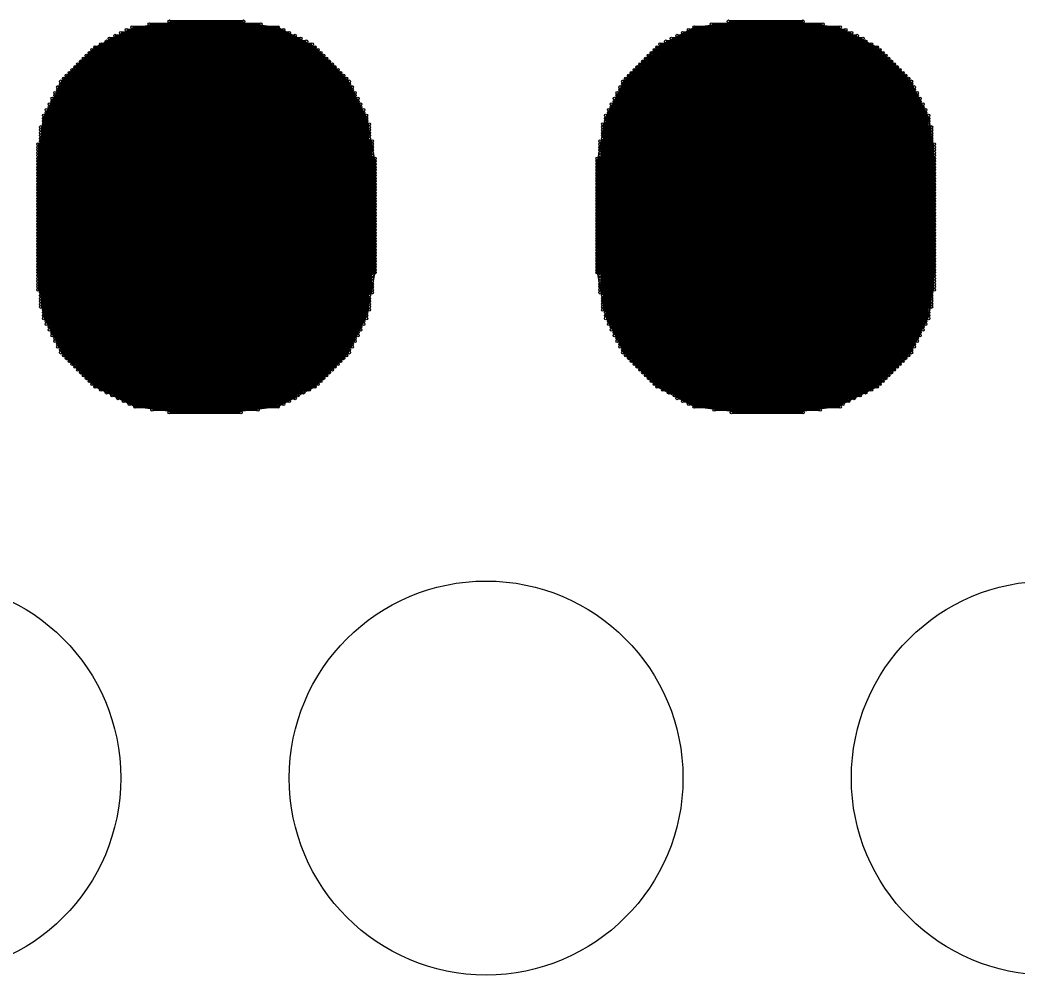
# Model space of a CAD drawing. Extents: x 0 to 126, y 0 to 22.
# Drawn here: x 13.682 to 14.57, y 12.113 to 12.963 of the extents above; entities that cross this region are included whole.
import ezdxf

# ---------------------------------------------------------------- set-up
doc = ezdxf.new("R2010")
doc.units = 0
doc.layers.get('0').update_dxf_attribs({"linetype": 'CONTINUOUS'})
doc.layers.add('SEEEDSTUDIOXIAONRF52840V1_1_GTS', color=9, linetype='CONTINUOUS')

# ---------------------------------------------------------------- blocks, each defined once
blk = doc.blocks.new('ROUND_54')
blk.add_circle((0, 0), 0.17526)
blk = doc.blocks.new('ROUND_2')
blk.add_circle((0, 0), 0)
blk = doc.blocks.new('ROUND_1')
blk.add_circle((0, 0), 0.00127)

msp = doc.modelspace()

# ---------------------------------------------------------------- linework, layer by layer
at = {"layer": 'SEEEDSTUDIOXIAONRF52840V1_1_GTS', "const_width": 0.00254}
for points in [[(13.81506, 12.96162), (13.8811, 12.96162)], [(14.37894, 12.96162), (14.3129, 12.96162)], [(13.91666, 12.954), (13.77696, 12.954)], [(13.78204, 12.95654), (13.91158, 12.95654)], [(13.89634, 12.95908), (13.79728, 12.95908)], [(14.27734, 12.954), (14.41704, 12.954)], [(14.41196, 12.95654), (14.28242, 12.95654)], [(14.29766, 12.95908), (14.39672, 12.95908)], [(13.93698, 12.94384), (13.75918, 12.94384)], [(13.76172, 12.94638), (13.9319, 12.94638)], [(13.92682, 12.94892), (13.7668, 12.94892)], [(13.77188, 12.95146), (13.92174, 12.95146)], [(14.25702, 12.94384), (14.43482, 12.94384)], [(14.43228, 12.94638), (14.2621, 12.94638)], [(14.26718, 12.94892), (14.4272, 12.94892)], [(14.42212, 12.95146), (14.27226, 12.95146)], [(13.74648, 12.93622), (13.94714, 12.93622)], [(13.9446, 12.93876), (13.74902, 12.93876)], [(13.7541, 12.9413), (13.94206, 12.9413)], [(14.44752, 12.93622), (14.24686, 12.93622)], [(14.2494, 12.93876), (14.44498, 12.93876)], [(14.4399, 12.9413), (14.25194, 12.9413)], [(13.73632, 12.92606), (13.9573, 12.92606)], [(13.95476, 12.9286), (13.73886, 12.9286)], [(13.7414, 12.93114), (13.95222, 12.93114)], [(13.94968, 12.93368), (13.74394, 12.93368)], [(14.45768, 12.92606), (14.2367, 12.92606)], [(14.23924, 12.9286), (14.45514, 12.9286)], [(14.4526, 12.93114), (14.24178, 12.93114)], [(14.24432, 12.93368), (14.45006, 12.93368)], [(13.96492, 12.91844), (13.7287, 12.91844)], [(13.73124, 12.92098), (13.96238, 12.92098)], [(13.95984, 12.92352), (13.73378, 12.92352)], [(14.22908, 12.91844), (14.4653, 12.91844)], [(14.46276, 12.92098), (14.23162, 12.92098)], [(14.23416, 12.92352), (14.46022, 12.92352)], [(13.97508, 12.90828), (13.71854, 12.90828)], [(13.72108, 12.91082), (13.97254, 12.91082)], [(13.97, 12.91336), (13.72362, 12.91336)], [(13.72616, 12.9159), (13.96746, 12.9159)], [(14.21892, 12.90828), (14.47546, 12.90828)], [(14.47292, 12.91082), (14.22146, 12.91082)], [(14.224, 12.91336), (14.47038, 12.91336)], [(14.46784, 12.9159), (14.22654, 12.9159)], [(13.97762, 12.9032), (13.716, 12.9032)], [(13.716, 12.90066), (13.97762, 12.90066)], [(13.71854, 12.90574), (13.97508, 12.90574)], [(14.21638, 12.9032), (14.478, 12.9032)], [(14.478, 12.90066), (14.21638, 12.90066)], [(14.47546, 12.90574), (14.21892, 12.90574)], [(13.9827, 12.89304), (13.71092, 12.89304)], [(13.71092, 12.8905), (13.9827, 12.8905)], [(13.98016, 12.89812), (13.71346, 12.89812)], [(13.71346, 12.89558), (13.98016, 12.89558)], [(14.2113, 12.89304), (14.48308, 12.89304)], [(14.48308, 12.8905), (14.2113, 12.8905)], [(14.21384, 12.89812), (14.48054, 12.89812)], [(14.48054, 12.89558), (14.21384, 12.89558)], [(13.98778, 12.88288), (13.70584, 12.88288)], [(13.98524, 12.88796), (13.70838, 12.88796)], [(13.70838, 12.88542), (13.98524, 12.88542)], [(14.20622, 12.88288), (14.48816, 12.88288)], [(14.20876, 12.88796), (14.48562, 12.88796)], [(14.48562, 12.88542), (14.20876, 12.88542)], [(13.99032, 12.8778), (13.7033, 12.8778)], [(13.7033, 12.87526), (13.99032, 12.87526)], [(13.99032, 12.87272), (13.7033, 12.87272)], [(13.70584, 12.88034), (13.98778, 12.88034)], [(14.20368, 12.8778), (14.4907, 12.8778)], [(14.4907, 12.87526), (14.20368, 12.87526)], [(14.20368, 12.87272), (14.4907, 12.87272)], [(14.48816, 12.88034), (14.20622, 12.88034)], [(13.99286, 12.86764), (13.70076, 12.86764)], [(13.70076, 12.8651), (13.99286, 12.8651)], [(13.7033, 12.87018), (13.99286, 12.87018)], [(14.4907, 12.87018), (14.20114, 12.87018)], [(14.20114, 12.86764), (14.49324, 12.86764)], [(14.49324, 12.8651), (14.20114, 12.8651)], [(13.99286, 12.86256), (13.70076, 12.86256)], [(13.70076, 12.86002), (13.99286, 12.86002)], [(13.99286, 12.85748), (13.70076, 12.85748)], [(13.70076, 12.85494), (13.9954, 12.85494)], [(14.49324, 12.85494), (14.1986, 12.85494)], [(14.20114, 12.86256), (14.49324, 12.86256)], [(14.49324, 12.86002), (14.20114, 12.86002)], [(14.20114, 12.85748), (14.49324, 12.85748)], [(13.9954, 12.8524), (13.69822, 12.8524)], [(13.69822, 12.84986), (13.9954, 12.84986)], [(13.9954, 12.84732), (13.69822, 12.84732)], [(14.1986, 12.8524), (14.49578, 12.8524)], [(14.49578, 12.84986), (14.1986, 12.84986)], [(14.1986, 12.84732), (14.49578, 12.84732)], [(13.69822, 12.84478), (13.9954, 12.84478)], [(13.9954, 12.84224), (13.69822, 12.84224)], [(13.69822, 12.8397), (13.99794, 12.8397)], [(13.99794, 12.83716), (13.69822, 12.83716)], [(14.49578, 12.8397), (14.19606, 12.8397)], [(14.19606, 12.83716), (14.49578, 12.83716)], [(14.49578, 12.84478), (14.1986, 12.84478)], [(14.1986, 12.84224), (14.49578, 12.84224)], [(13.69822, 12.83462), (13.99794, 12.83462)], [(13.99794, 12.83208), (13.69822, 12.83208)], [(13.69822, 12.82954), (13.99794, 12.82954)], [(14.49578, 12.83462), (14.19606, 12.83462)], [(14.19606, 12.83208), (14.49578, 12.83208)], [(14.49578, 12.82954), (14.19606, 12.82954)], [(13.99794, 12.827), (13.69822, 12.827)], [(13.69822, 12.82446), (13.99794, 12.82446)], [(13.99794, 12.82192), (13.69822, 12.82192)], [(13.69822, 12.81938), (13.99794, 12.81938)], [(14.19606, 12.827), (14.49578, 12.827)], [(14.49578, 12.82446), (14.19606, 12.82446)], [(14.19606, 12.82192), (14.49578, 12.82192)], [(14.49578, 12.81938), (14.19606, 12.81938)], [(13.99794, 12.81684), (13.69822, 12.81684)], [(13.69822, 12.8143), (13.99794, 12.8143)], [(13.99794, 12.81176), (13.69822, 12.81176)], [(14.19606, 12.81684), (14.49578, 12.81684)], [(14.49578, 12.8143), (14.19606, 12.8143)], [(14.19606, 12.81176), (14.49578, 12.81176)], [(13.69822, 12.80922), (13.99794, 12.80922)], [(13.99794, 12.80668), (13.69822, 12.80668)], [(13.69822, 12.80414), (13.99794, 12.80414)], [(13.99794, 12.8016), (13.69822, 12.8016)], [(14.49578, 12.80922), (14.19606, 12.80922)], [(14.19606, 12.80668), (14.49578, 12.80668)], [(14.49578, 12.80414), (14.19606, 12.80414)], [(14.19606, 12.8016), (14.49578, 12.8016)], [(13.69822, 12.79906), (13.99794, 12.79906)], [(13.99794, 12.79652), (13.69822, 12.79652)], [(13.69822, 12.79398), (13.99794, 12.79398)], [(14.49578, 12.79906), (14.19606, 12.79906)], [(14.19606, 12.79652), (14.49578, 12.79652)], [(14.49578, 12.79398), (14.19606, 12.79398)], [(13.99794, 12.79144), (13.69822, 12.79144)], [(13.69822, 12.7889), (13.99794, 12.7889)], [(13.99794, 12.78636), (13.69822, 12.78636)], [(13.69822, 12.78382), (13.99794, 12.78382)], [(14.19606, 12.79144), (14.49578, 12.79144)], [(14.49578, 12.7889), (14.19606, 12.7889)], [(14.19606, 12.78636), (14.49578, 12.78636)], [(14.49578, 12.78382), (14.19606, 12.78382)], [(13.99794, 12.78128), (13.69822, 12.78128)], [(13.69822, 12.77874), (13.99794, 12.77874)], [(13.99794, 12.7762), (13.69822, 12.7762)], [(14.19606, 12.78128), (14.49578, 12.78128)], [(14.49578, 12.77874), (14.19606, 12.77874)], [(14.19606, 12.7762), (14.49578, 12.7762)], [(13.69822, 12.77366), (13.99794, 12.77366)], [(13.99794, 12.77112), (13.69822, 12.77112)], [(13.69822, 12.76858), (13.99794, 12.76858)], [(13.99794, 12.76604), (13.69822, 12.76604)], [(14.49578, 12.77366), (14.19606, 12.77366)], [(14.19606, 12.77112), (14.49578, 12.77112)], [(14.49578, 12.76858), (14.19606, 12.76858)], [(14.19606, 12.76604), (14.49578, 12.76604)], [(13.69822, 12.7635), (13.99794, 12.7635)], [(13.99794, 12.76096), (13.69822, 12.76096)], [(13.69822, 12.75842), (13.99794, 12.75842)], [(14.49578, 12.7635), (14.19606, 12.7635)], [(14.19606, 12.76096), (14.49578, 12.76096)], [(14.49578, 12.75842), (14.19606, 12.75842)], [(13.99794, 12.75588), (13.69822, 12.75588)], [(13.69822, 12.75334), (13.99794, 12.75334)], [(13.99794, 12.7508), (13.69822, 12.7508)], [(13.69822, 12.74826), (13.99794, 12.74826)], [(14.19606, 12.75588), (14.49578, 12.75588)], [(14.49578, 12.75334), (14.19606, 12.75334)], [(14.19606, 12.7508), (14.49578, 12.7508)], [(14.49578, 12.74826), (14.19606, 12.74826)], [(13.99794, 12.74572), (13.69822, 12.74572)], [(13.69822, 12.74318), (13.99794, 12.74318)], [(13.99794, 12.74064), (13.69822, 12.74064)], [(14.19606, 12.74572), (14.49578, 12.74572)], [(14.49578, 12.74318), (14.19606, 12.74318)], [(14.19606, 12.74064), (14.49578, 12.74064)], [(13.69822, 12.7381), (13.99794, 12.7381)], [(13.9954, 12.73556), (13.69822, 12.73556)], [(13.69822, 12.73302), (13.9954, 12.73302)], [(13.9954, 12.73048), (13.69822, 12.73048)], [(14.49578, 12.7381), (14.19606, 12.7381)], [(14.1986, 12.73556), (14.49578, 12.73556)], [(14.49578, 12.73302), (14.1986, 12.73302)], [(14.1986, 12.73048), (14.49578, 12.73048)], [(13.69822, 12.72794), (13.9954, 12.72794)], [(13.9954, 12.7254), (13.69822, 12.7254)], [(13.69822, 12.72286), (13.9954, 12.72286)], [(14.49578, 12.72794), (14.1986, 12.72794)], [(14.1986, 12.7254), (14.49578, 12.7254)], [(14.49578, 12.72286), (14.1986, 12.72286)], [(13.9954, 12.72032), (13.70076, 12.72032)], [(13.70076, 12.71778), (13.99286, 12.71778)], [(13.99286, 12.71524), (13.70076, 12.71524)], [(13.70076, 12.7127), (13.99286, 12.7127)], [(14.1986, 12.72032), (14.49324, 12.72032)], [(14.49324, 12.71778), (14.20114, 12.71778)], [(14.20114, 12.71524), (14.49324, 12.71524)], [(14.49324, 12.7127), (14.20114, 12.7127)], [(13.99286, 12.71016), (13.70076, 12.71016)], [(13.70076, 12.70762), (13.99286, 12.70762)], [(13.99286, 12.70508), (13.7033, 12.70508)], [(14.20114, 12.71016), (14.49324, 12.71016)], [(14.49324, 12.70762), (14.20114, 12.70762)], [(14.20114, 12.70508), (14.4907, 12.70508)], [(13.7033, 12.70254), (13.99032, 12.70254)], [(13.99032, 12.7), (13.7033, 12.7)], [(13.7033, 12.69746), (13.99032, 12.69746)], [(13.98778, 12.69492), (13.70584, 12.69492)], [(14.4907, 12.70254), (14.20368, 12.70254)], [(14.20368, 12.7), (14.4907, 12.7)], [(14.4907, 12.69746), (14.20368, 12.69746)], [(14.20622, 12.69492), (14.48816, 12.69492)], [(13.70584, 12.69238), (13.98778, 12.69238)], [(13.98524, 12.68984), (13.70838, 12.68984)], [(13.70838, 12.6873), (13.98524, 12.6873)], [(14.48816, 12.69238), (14.20622, 12.69238)], [(14.20876, 12.68984), (14.48562, 12.68984)], [(14.48562, 12.6873), (14.20876, 12.6873)], [(13.9827, 12.68476), (13.71092, 12.68476)], [(13.71092, 12.68222), (13.9827, 12.68222)], [(13.98016, 12.67968), (13.71346, 12.67968)], [(13.71346, 12.67714), (13.98016, 12.67714)], [(14.2113, 12.68476), (14.48308, 12.68476)], [(14.48308, 12.68222), (14.2113, 12.68222)], [(14.21384, 12.67968), (14.48054, 12.67968)], [(14.48054, 12.67714), (14.21384, 12.67714)], [(13.97762, 12.6746), (13.716, 12.6746)], [(13.716, 12.67206), (13.97762, 12.67206)], [(13.97508, 12.66952), (13.71854, 12.66952)], [(14.21638, 12.6746), (14.478, 12.6746)], [(14.478, 12.67206), (14.21638, 12.67206)], [(14.21892, 12.66952), (14.47546, 12.66952)], [(13.71854, 12.66698), (13.97508, 12.66698)], [(13.97254, 12.66444), (13.72108, 12.66444)], [(13.72362, 12.6619), (13.97, 12.6619)], [(13.96746, 12.65936), (13.72616, 12.65936)], [(14.47546, 12.66698), (14.21892, 12.66698)], [(14.22146, 12.66444), (14.47292, 12.66444)], [(14.47038, 12.6619), (14.224, 12.6619)], [(14.22654, 12.65936), (14.46784, 12.65936)], [(13.7287, 12.65682), (13.96492, 12.65682)], [(13.96238, 12.65428), (13.73124, 12.65428)], [(13.73378, 12.65174), (13.95984, 12.65174)], [(14.4653, 12.65682), (14.22908, 12.65682)], [(14.23162, 12.65428), (14.46276, 12.65428)], [(14.46022, 12.65174), (14.23416, 12.65174)], [(13.9573, 12.6492), (13.73632, 12.6492)], [(13.73886, 12.64666), (13.95476, 12.64666)], [(13.95222, 12.64412), (13.7414, 12.64412)], [(13.74394, 12.64158), (13.94968, 12.64158)], [(14.2367, 12.6492), (14.45768, 12.6492)], [(14.45514, 12.64666), (14.23924, 12.64666)], [(14.24178, 12.64412), (14.4526, 12.64412)], [(14.45006, 12.64158), (14.24432, 12.64158)], [(13.94714, 12.63904), (13.74648, 12.63904)], [(13.74902, 12.6365), (13.9446, 12.6365)], [(13.93952, 12.63396), (13.7541, 12.63396)], [(14.24686, 12.63904), (14.44752, 12.63904)], [(14.44498, 12.6365), (14.2494, 12.6365)], [(14.25448, 12.63396), (14.4399, 12.63396)], [(13.75918, 12.63142), (13.93444, 12.63142)], [(13.92936, 12.62888), (13.76426, 12.62888)], [(13.76934, 12.62634), (13.92682, 12.62634)], [(13.92174, 12.6238), (13.77442, 12.6238)], [(14.43482, 12.63142), (14.25956, 12.63142)], [(14.26464, 12.62888), (14.42974, 12.62888)], [(14.42466, 12.62634), (14.26718, 12.62634)], [(14.27226, 12.6238), (14.41958, 12.6238)], [(13.7795, 12.62126), (13.91666, 12.62126)], [(13.91158, 12.61872), (13.78458, 12.61872)], [(13.79982, 12.61618), (13.8938, 12.61618)], [(14.4145, 12.62126), (14.27734, 12.62126)], [(14.28242, 12.61872), (14.41196, 12.61872)], [(14.39418, 12.61618), (14.3002, 12.61618)], [(13.87856, 12.61364), (13.81506, 12.61364)], [(14.31544, 12.61364), (14.37894, 12.61364)]]:
    msp.add_lwpolyline(points, dxfattribs=at)
at = {"layer": 'SEEEDSTUDIOXIAONRF52840V1_1_GTS'}
for points in [[(13.74902, 12.93876), (13.78458, 12.95654)], [(13.78458, 12.95654), (13.82268, 12.96162)], [(13.82268, 12.96162), (13.87094, 12.96162)], [(13.87094, 12.96162), (13.91158, 12.95654)], [(13.91158, 12.95654), (13.9446, 12.93876)], [(14.2494, 12.93876), (14.28242, 12.95654)], [(14.28242, 12.95654), (14.32306, 12.96162)], [(14.32306, 12.96162), (14.37132, 12.96162)], [(14.37132, 12.96162), (14.40942, 12.95654)], [(14.40942, 12.95654), (14.44498, 12.93876)], [(13.72108, 12.91082), (13.74902, 12.93876)], [(13.9446, 12.93876), (13.97254, 12.91082)], [(14.22146, 12.91082), (14.2494, 12.93876)], [(14.44498, 12.93876), (14.47292, 12.91082)], [(13.7033, 12.87526), (13.72108, 12.91082)], [(13.97254, 12.91082), (13.99032, 12.87526)], [(14.20368, 12.87526), (14.22146, 12.91082)], [(14.47292, 12.91082), (14.4907, 12.87526)], [(13.69822, 12.83716), (13.7033, 12.87526)], [(13.99032, 12.87526), (13.99794, 12.83716)], [(14.19606, 12.83716), (14.20368, 12.87526)], [(14.4907, 12.87526), (14.49578, 12.83716)], [(13.69822, 12.7381), (13.69822, 12.83716)], [(13.99794, 12.83716), (13.99794, 12.7381)], [(14.19606, 12.7381), (14.19606, 12.83716)], [(14.49578, 12.83716), (14.49578, 12.7381)], [(13.7033, 12.7), (13.69822, 12.7381)], [(13.99794, 12.7381), (13.99032, 12.7)], [(14.20368, 12.7), (14.19606, 12.7381)], [(14.49578, 12.7381), (14.4907, 12.7)], [(13.72108, 12.66444), (13.7033, 12.7)], [(13.99032, 12.7), (13.97254, 12.66444)], [(14.22146, 12.66444), (14.20368, 12.7)], [(14.4907, 12.7), (14.47292, 12.66444)], [(13.74902, 12.6365), (13.72108, 12.66444)], [(13.97254, 12.66444), (13.9446, 12.6365)], [(14.2494, 12.6365), (14.22146, 12.66444)], [(14.47292, 12.66444), (14.44498, 12.6365)], [(13.78458, 12.61872), (13.74902, 12.6365)], [(13.9446, 12.6365), (13.91158, 12.61872)], [(14.28242, 12.61872), (14.2494, 12.6365)], [(14.44498, 12.6365), (14.40942, 12.61872)], [(13.82268, 12.61364), (13.78458, 12.61872)], [(13.91158, 12.61872), (13.87094, 12.61364)], [(14.32306, 12.61364), (14.28242, 12.61872)], [(14.40942, 12.61872), (14.37132, 12.61364)], [(13.87094, 12.61364), (13.82268, 12.61364)], [(14.37132, 12.61364), (14.32306, 12.61364)]]:
    msp.add_lwpolyline(points, dxfattribs=at)

# ---------------------------------------------------------------- block references
for name, p in [('ROUND_1', (13.81506, 12.96162)), ('ROUND_1', (13.8811, 12.96162)), ('ROUND_1', (14.3129, 12.96162)), ('ROUND_1', (14.37894, 12.96162)), ('ROUND_2', (13.82268, 12.96162)), ('ROUND_2', (13.87094, 12.96162)), ('ROUND_2', (14.32306, 12.96162)), ('ROUND_2', (14.37132, 12.96162)), ('ROUND_2', (13.78458, 12.95654)), ('ROUND_2', (13.91158, 12.95654)), ('ROUND_2', (14.28242, 12.95654)), ('ROUND_2', (14.40942, 12.95654)), ('ROUND_1', (13.77696, 12.954)), ('ROUND_1', (13.78204, 12.95654)), ('ROUND_1', (13.79728, 12.95908)), ('ROUND_1', (13.89634, 12.95908)), ('ROUND_1', (13.91158, 12.95654)), ('ROUND_1', (13.91666, 12.954)), ('ROUND_1', (14.27734, 12.954)), ('ROUND_1', (14.28242, 12.95654)), ('ROUND_1', (14.29766, 12.95908)), ('ROUND_1', (14.39672, 12.95908)), ('ROUND_1', (14.41196, 12.95654)), ('ROUND_1', (14.41704, 12.954)), ('ROUND_1', (13.75918, 12.94384)), ('ROUND_1', (13.76172, 12.94638)), ('ROUND_1', (13.7668, 12.94892)), ('ROUND_1', (13.77188, 12.95146)), ('ROUND_1', (13.92174, 12.95146)), ('ROUND_1', (13.92682, 12.94892)), ('ROUND_1', (13.9319, 12.94638)), ('ROUND_1', (13.93698, 12.94384)), ('ROUND_1', (14.25702, 12.94384)), ('ROUND_1', (14.2621, 12.94638)), ('ROUND_1', (14.26718, 12.94892)), ('ROUND_1', (14.27226, 12.95146)), ('ROUND_1', (14.42212, 12.95146)), ('ROUND_1', (14.4272, 12.94892)), ('ROUND_1', (14.43228, 12.94638)), ('ROUND_1', (14.43482, 12.94384)), ('ROUND_2', (13.74902, 12.93876)), ('ROUND_2', (13.9446, 12.93876)), ('ROUND_2', (14.2494, 12.93876)), ('ROUND_2', (14.44498, 12.93876)), ('ROUND_1', (13.74648, 12.93622)), ('ROUND_1', (13.74902, 12.93876)), ('ROUND_1', (13.7541, 12.9413)), ('ROUND_1', (13.94206, 12.9413)), ('ROUND_1', (13.9446, 12.93876)), ('ROUND_1', (13.94714, 12.93622)), ('ROUND_1', (14.24686, 12.93622)), ('ROUND_1', (14.2494, 12.93876)), ('ROUND_1', (14.25194, 12.9413)), ('ROUND_1', (14.4399, 12.9413)), ('ROUND_1', (14.44498, 12.93876)), ('ROUND_1', (14.44752, 12.93622)), ('ROUND_1', (13.73632, 12.92606)), ('ROUND_1', (13.73886, 12.9286)), ('ROUND_1', (13.7414, 12.93114)), ('ROUND_1', (13.74394, 12.93368)), ('ROUND_1', (13.94968, 12.93368)), ('ROUND_1', (13.95222, 12.93114)), ('ROUND_1', (13.95476, 12.9286)), ('ROUND_1', (13.9573, 12.92606)), ('ROUND_1', (14.2367, 12.92606)), ('ROUND_1', (14.23924, 12.9286)), ('ROUND_1', (14.24178, 12.93114)), ('ROUND_1', (14.24432, 12.93368)), ('ROUND_1', (14.45006, 12.93368)), ('ROUND_1', (14.4526, 12.93114)), ('ROUND_1', (14.45514, 12.9286)), ('ROUND_1', (14.45768, 12.92606)), ('ROUND_1', (13.7287, 12.91844)), ('ROUND_1', (13.73124, 12.92098)), ('ROUND_1', (13.73378, 12.92352)), ('ROUND_1', (13.95984, 12.92352)), ('ROUND_1', (13.96238, 12.92098)), ('ROUND_1', (13.96492, 12.91844)), ('ROUND_1', (14.22908, 12.91844)), ('ROUND_1', (14.23162, 12.92098)), ('ROUND_1', (14.23416, 12.92352)), ('ROUND_1', (14.46022, 12.92352)), ('ROUND_1', (14.46276, 12.92098)), ('ROUND_1', (14.4653, 12.91844)), ('ROUND_2', (13.72108, 12.91082)), ('ROUND_2', (13.97254, 12.91082)), ('ROUND_2', (14.22146, 12.91082)), ('ROUND_2', (14.47292, 12.91082)), ('ROUND_1', (13.71854, 12.90828)), ('ROUND_1', (13.72108, 12.91082)), ('ROUND_1', (13.72362, 12.91336)), ('ROUND_1', (13.72616, 12.9159)), ('ROUND_1', (13.96746, 12.9159)), ('ROUND_1', (13.97, 12.91336)), ('ROUND_1', (13.97254, 12.91082)), ('ROUND_1', (13.97508, 12.90828)), ('ROUND_1', (14.21892, 12.90828)), ('ROUND_1', (14.22146, 12.91082)), ('ROUND_1', (14.224, 12.91336)), ('ROUND_1', (14.22654, 12.9159)), ('ROUND_1', (14.46784, 12.9159)), ('ROUND_1', (14.47038, 12.91336)), ('ROUND_1', (14.47292, 12.91082)), ('ROUND_1', (14.47546, 12.90828)), ('ROUND_1', (13.716, 12.9032)), ('ROUND_1', (13.716, 12.90066)), ('ROUND_1', (13.71854, 12.90574)), ('ROUND_1', (13.97508, 12.90574)), ('ROUND_1', (13.97762, 12.9032)), ('ROUND_1', (13.97762, 12.90066)), ('ROUND_1', (14.21638, 12.9032)), ('ROUND_1', (14.21638, 12.90066)), ('ROUND_1', (14.21892, 12.90574)), ('ROUND_1', (14.47546, 12.90574)), ('ROUND_1', (14.478, 12.9032)), ('ROUND_1', (14.478, 12.90066)), ('ROUND_1', (13.71092, 12.89304)), ('ROUND_1', (13.71092, 12.8905)), ('ROUND_1', (13.71346, 12.89812)), ('ROUND_1', (13.71346, 12.89558)), ('ROUND_1', (13.98016, 12.89812)), ('ROUND_1', (13.98016, 12.89558)), ('ROUND_1', (13.9827, 12.89304)), ('ROUND_1', (13.9827, 12.8905)), ('ROUND_1', (14.2113, 12.89304)), ('ROUND_1', (14.2113, 12.8905)), ('ROUND_1', (14.21384, 12.89812)), ('ROUND_1', (14.21384, 12.89558)), ('ROUND_1', (14.48054, 12.89812)), ('ROUND_1', (14.48054, 12.89558)), ('ROUND_1', (14.48308, 12.89304)), ('ROUND_1', (14.48308, 12.8905)), ('ROUND_1', (13.70584, 12.88288)), ('ROUND_1', (13.70838, 12.88796)), ('ROUND_1', (13.70838, 12.88542)), ('ROUND_1', (13.98524, 12.88796)), ('ROUND_1', (13.98524, 12.88542)), ('ROUND_1', (13.98778, 12.88288)), ('ROUND_1', (14.20622, 12.88288)), ('ROUND_1', (14.20876, 12.88796)), ('ROUND_1', (14.20876, 12.88542)), ('ROUND_1', (14.48562, 12.88796)), ('ROUND_1', (14.48562, 12.88542)), ('ROUND_1', (14.48816, 12.88288)), ('ROUND_2', (13.7033, 12.87526)), ('ROUND_2', (13.99032, 12.87526)), ('ROUND_2', (14.20368, 12.87526)), ('ROUND_2', (14.4907, 12.87526)), ('ROUND_1', (13.7033, 12.8778)), ('ROUND_1', (13.7033, 12.87526)), ('ROUND_1', (13.7033, 12.87272)), ('ROUND_1', (13.70584, 12.88034)), ('ROUND_1', (13.98778, 12.88034)), ('ROUND_1', (13.99032, 12.8778)), ('ROUND_1', (13.99032, 12.87526)), ('ROUND_1', (13.99032, 12.87272)), ('ROUND_1', (14.20368, 12.8778)), ('ROUND_1', (14.20368, 12.87526)), ('ROUND_1', (14.20368, 12.87272)), ('ROUND_1', (14.20622, 12.88034)), ('ROUND_1', (14.48816, 12.88034)), ('ROUND_1', (14.4907, 12.8778)), ('ROUND_1', (14.4907, 12.87526)), ('ROUND_1', (14.4907, 12.87272)), ('ROUND_1', (13.70076, 12.86764)), ('ROUND_1', (13.70076, 12.8651)), ('ROUND_1', (13.7033, 12.87018)), ('ROUND_1', (13.99286, 12.87018)), ('ROUND_1', (13.99286, 12.86764)), ('ROUND_1', (13.99286, 12.8651)), ('ROUND_1', (14.20114, 12.87018)), ('ROUND_1', (14.20114, 12.86764)), ('ROUND_1', (14.20114, 12.8651)), ('ROUND_1', (14.4907, 12.87018)), ('ROUND_1', (14.49324, 12.86764)), ('ROUND_1', (14.49324, 12.8651)), ('ROUND_1', (13.70076, 12.86256)), ('ROUND_1', (13.70076, 12.86002)), ('ROUND_1', (13.70076, 12.85748)), ('ROUND_1', (13.70076, 12.85494)), ('ROUND_1', (13.99286, 12.86256)), ('ROUND_1', (13.99286, 12.86002)), ('ROUND_1', (13.99286, 12.85748)), ('ROUND_1', (13.9954, 12.85494)), ('ROUND_1', (14.1986, 12.85494)), ('ROUND_1', (14.20114, 12.86256)), ('ROUND_1', (14.20114, 12.86002)), ('ROUND_1', (14.20114, 12.85748)), ('ROUND_1', (14.49324, 12.86256)), ('ROUND_1', (14.49324, 12.86002)), ('ROUND_1', (14.49324, 12.85748)), ('ROUND_1', (14.49324, 12.85494)), ('ROUND_1', (13.69822, 12.8524)), ('ROUND_1', (13.69822, 12.84986)), ('ROUND_1', (13.69822, 12.84732)), ('ROUND_1', (13.9954, 12.8524)), ('ROUND_1', (13.9954, 12.84986)), ('ROUND_1', (13.9954, 12.84732)), ('ROUND_1', (14.1986, 12.8524)), ('ROUND_1', (14.1986, 12.84986)), ('ROUND_1', (14.1986, 12.84732)), ('ROUND_1', (14.49578, 12.8524)), ('ROUND_1', (14.49578, 12.84986)), ('ROUND_1', (14.49578, 12.84732)), ('ROUND_1', (13.69822, 12.84478)), ('ROUND_1', (13.69822, 12.84224)), ('ROUND_1', (13.69822, 12.8397)), ('ROUND_1', (13.69822, 12.83716)), ('ROUND_1', (13.9954, 12.84478)), ('ROUND_1', (13.9954, 12.84224)), ('ROUND_1', (13.99794, 12.8397)), ('ROUND_1', (13.99794, 12.83716)), ('ROUND_1', (14.19606, 12.8397)), ('ROUND_1', (14.19606, 12.83716)), ('ROUND_1', (14.1986, 12.84478)), ('ROUND_1', (14.1986, 12.84224)), ('ROUND_1', (14.49578, 12.84478)), ('ROUND_1', (14.49578, 12.84224)), ('ROUND_1', (14.49578, 12.8397)), ('ROUND_1', (14.49578, 12.83716)), ('ROUND_2', (13.69822, 12.83716)), ('ROUND_2', (13.99794, 12.83716)), ('ROUND_2', (13.69822, 12.83716)), ('ROUND_2', (14.19606, 12.83716)), ('ROUND_2', (14.49578, 12.83716)), ('ROUND_2', (14.19606, 12.83716)), ('ROUND_1', (13.69822, 12.83462)), ('ROUND_1', (13.69822, 12.83208)), ('ROUND_1', (13.69822, 12.82954)), ('ROUND_1', (13.99794, 12.83462)), ('ROUND_1', (13.99794, 12.83208)), ('ROUND_1', (13.99794, 12.82954)), ('ROUND_1', (14.19606, 12.83462)), ('ROUND_1', (14.19606, 12.83208)), ('ROUND_1', (14.19606, 12.82954)), ('ROUND_1', (14.49578, 12.83462)), ('ROUND_1', (14.49578, 12.83208)), ('ROUND_1', (14.49578, 12.82954)), ('ROUND_1', (13.69822, 12.827)), ('ROUND_1', (13.69822, 12.82446)), ('ROUND_1', (13.69822, 12.82192)), ('ROUND_1', (13.69822, 12.81938)), ('ROUND_1', (13.99794, 12.827)), ('ROUND_1', (13.99794, 12.82446)), ('ROUND_1', (13.99794, 12.82192)), ('ROUND_1', (13.99794, 12.81938)), ('ROUND_1', (14.19606, 12.827)), ('ROUND_1', (14.19606, 12.82446)), ('ROUND_1', (14.19606, 12.82192)), ('ROUND_1', (14.19606, 12.81938)), ('ROUND_1', (14.49578, 12.827)), ('ROUND_1', (14.49578, 12.82446)), ('ROUND_1', (14.49578, 12.82192)), ('ROUND_1', (14.49578, 12.81938)), ('ROUND_1', (13.69822, 12.81684)), ('ROUND_1', (13.69822, 12.8143)), ('ROUND_1', (13.69822, 12.81176)), ('ROUND_1', (13.99794, 12.81684)), ('ROUND_1', (13.99794, 12.8143)), ('ROUND_1', (13.99794, 12.81176)), ('ROUND_1', (14.19606, 12.81684)), ('ROUND_1', (14.19606, 12.8143)), ('ROUND_1', (14.19606, 12.81176)), ('ROUND_1', (14.49578, 12.81684)), ('ROUND_1', (14.49578, 12.8143)), ('ROUND_1', (14.49578, 12.81176)), ('ROUND_1', (13.69822, 12.80922)), ('ROUND_1', (13.69822, 12.80668)), ('ROUND_1', (13.69822, 12.80414)), ('ROUND_1', (13.69822, 12.8016)), ('ROUND_1', (13.99794, 12.80922)), ('ROUND_1', (13.99794, 12.80668)), ('ROUND_1', (13.99794, 12.80414)), ('ROUND_1', (13.99794, 12.8016)), ('ROUND_1', (14.19606, 12.80922)), ('ROUND_1', (14.19606, 12.80668)), ('ROUND_1', (14.19606, 12.80414)), ('ROUND_1', (14.19606, 12.8016)), ('ROUND_1', (14.49578, 12.80922)), ('ROUND_1', (14.49578, 12.80668)), ('ROUND_1', (14.49578, 12.80414)), ('ROUND_1', (14.49578, 12.8016)), ('ROUND_1', (13.69822, 12.79906)), ('ROUND_1', (13.69822, 12.79652)), ('ROUND_1', (13.69822, 12.79398)), ('ROUND_1', (13.99794, 12.79906)), ('ROUND_1', (13.99794, 12.79652)), ('ROUND_1', (13.99794, 12.79398)), ('ROUND_1', (14.19606, 12.79906)), ('ROUND_1', (14.19606, 12.79652)), ('ROUND_1', (14.19606, 12.79398)), ('ROUND_1', (14.49578, 12.79906)), ('ROUND_1', (14.49578, 12.79652)), ('ROUND_1', (14.49578, 12.79398)), ('ROUND_1', (13.69822, 12.79144)), ('ROUND_1', (13.69822, 12.7889)), ('ROUND_1', (13.69822, 12.78636)), ('ROUND_1', (13.69822, 12.78382)), ('ROUND_1', (13.99794, 12.79144)), ('ROUND_1', (13.99794, 12.7889)), ('ROUND_1', (13.99794, 12.78636)), ('ROUND_1', (13.99794, 12.78382)), ('ROUND_1', (14.19606, 12.79144)), ('ROUND_1', (14.19606, 12.7889)), ('ROUND_1', (14.19606, 12.78636)), ('ROUND_1', (14.19606, 12.78382)), ('ROUND_1', (14.49578, 12.79144)), ('ROUND_1', (14.49578, 12.7889)), ('ROUND_1', (14.49578, 12.78636)), ('ROUND_1', (14.49578, 12.78382)), ('ROUND_1', (13.69822, 12.78128)), ('ROUND_1', (13.69822, 12.77874)), ('ROUND_1', (13.69822, 12.7762)), ('ROUND_1', (13.99794, 12.78128)), ('ROUND_1', (13.99794, 12.77874)), ('ROUND_1', (13.99794, 12.7762)), ('ROUND_1', (14.19606, 12.78128)), ('ROUND_1', (14.19606, 12.77874)), ('ROUND_1', (14.19606, 12.7762)), ('ROUND_1', (14.49578, 12.78128)), ('ROUND_1', (14.49578, 12.77874)), ('ROUND_1', (14.49578, 12.7762)), ('ROUND_1', (13.69822, 12.77366)), ('ROUND_1', (13.69822, 12.77112)), ('ROUND_1', (13.69822, 12.76858)), ('ROUND_1', (13.69822, 12.76604)), ('ROUND_1', (13.99794, 12.77366)), ('ROUND_1', (13.99794, 12.77112)), ('ROUND_1', (13.99794, 12.76858)), ('ROUND_1', (13.99794, 12.76604)), ('ROUND_1', (14.19606, 12.77366)), ('ROUND_1', (14.19606, 12.77112)), ('ROUND_1', (14.19606, 12.76858)), ('ROUND_1', (14.19606, 12.76604)), ('ROUND_1', (14.49578, 12.77366)), ('ROUND_1', (14.49578, 12.77112)), ('ROUND_1', (14.49578, 12.76858)), ('ROUND_1', (14.49578, 12.76604)), ('ROUND_1', (13.69822, 12.7635)), ('ROUND_1', (13.69822, 12.76096)), ('ROUND_1', (13.69822, 12.75842)), ('ROUND_1', (13.99794, 12.7635)), ('ROUND_1', (13.99794, 12.76096)), ('ROUND_1', (13.99794, 12.75842)), ('ROUND_1', (14.19606, 12.7635)), ('ROUND_1', (14.19606, 12.76096)), ('ROUND_1', (14.19606, 12.75842)), ('ROUND_1', (14.49578, 12.7635)), ('ROUND_1', (14.49578, 12.76096)), ('ROUND_1', (14.49578, 12.75842)), ('ROUND_1', (13.69822, 12.75588)), ('ROUND_1', (13.69822, 12.75334)), ('ROUND_1', (13.69822, 12.7508)), ('ROUND_1', (13.69822, 12.74826)), ('ROUND_1', (13.99794, 12.75588)), ('ROUND_1', (13.99794, 12.75334)), ('ROUND_1', (13.99794, 12.7508)), ('ROUND_1', (13.99794, 12.74826)), ('ROUND_1', (14.19606, 12.75588)), ('ROUND_1', (14.19606, 12.75334)), ('ROUND_1', (14.19606, 12.7508)), ('ROUND_1', (14.19606, 12.74826)), ('ROUND_1', (14.49578, 12.75588)), ('ROUND_1', (14.49578, 12.75334)), ('ROUND_1', (14.49578, 12.7508)), ('ROUND_1', (14.49578, 12.74826)), ('ROUND_1', (13.69822, 12.74572)), ('ROUND_1', (13.69822, 12.74318)), ('ROUND_1', (13.69822, 12.74064)), ('ROUND_1', (13.99794, 12.74572)), ('ROUND_1', (13.99794, 12.74318)), ('ROUND_1', (13.99794, 12.74064)), ('ROUND_1', (14.19606, 12.74572)), ('ROUND_1', (14.19606, 12.74318)), ('ROUND_1', (14.19606, 12.74064)), ('ROUND_1', (14.49578, 12.74572)), ('ROUND_1', (14.49578, 12.74318)), ('ROUND_1', (14.49578, 12.74064)), ('ROUND_2', (13.99794, 12.7381)), ('ROUND_2', (13.69822, 12.7381)), ('ROUND_2', (14.49578, 12.7381)), ('ROUND_2', (14.19606, 12.7381)), ('ROUND_1', (13.69822, 12.7381)), ('ROUND_1', (13.69822, 12.73556)), ('ROUND_1', (13.69822, 12.73302)), ('ROUND_1', (13.69822, 12.73048)), ('ROUND_1', (13.9954, 12.73556)), ('ROUND_1', (13.9954, 12.73302)), ('ROUND_1', (13.9954, 12.73048)), ('ROUND_1', (13.99794, 12.7381)), ('ROUND_1', (14.19606, 12.7381)), ('ROUND_1', (14.1986, 12.73556)), ('ROUND_1', (14.1986, 12.73302)), ('ROUND_1', (14.1986, 12.73048)), ('ROUND_1', (14.49578, 12.7381)), ('ROUND_1', (14.49578, 12.73556)), ('ROUND_1', (14.49578, 12.73302)), ('ROUND_1', (14.49578, 12.73048)), ('ROUND_1', (13.69822, 12.72794)), ('ROUND_1', (13.69822, 12.7254)), ('ROUND_1', (13.69822, 12.72286)), ('ROUND_1', (13.9954, 12.72794)), ('ROUND_1', (13.9954, 12.7254)), ('ROUND_1', (13.9954, 12.72286)), ('ROUND_1', (14.1986, 12.72794)), ('ROUND_1', (14.1986, 12.7254)), ('ROUND_1', (14.1986, 12.72286)), ('ROUND_1', (14.49578, 12.72794)), ('ROUND_1', (14.49578, 12.7254)), ('ROUND_1', (14.49578, 12.72286)), ('ROUND_1', (13.70076, 12.72032)), ('ROUND_1', (13.70076, 12.71778)), ('ROUND_1', (13.70076, 12.71524)), ('ROUND_1', (13.70076, 12.7127)), ('ROUND_1', (13.99286, 12.71778)), ('ROUND_1', (13.99286, 12.71524)), ('ROUND_1', (13.99286, 12.7127)), ('ROUND_1', (13.9954, 12.72032)), ('ROUND_1', (14.1986, 12.72032)), ('ROUND_1', (14.20114, 12.71778)), ('ROUND_1', (14.20114, 12.71524)), ('ROUND_1', (14.20114, 12.7127)), ('ROUND_1', (14.49324, 12.72032)), ('ROUND_1', (14.49324, 12.71778)), ('ROUND_1', (14.49324, 12.71524)), ('ROUND_1', (14.49324, 12.7127)), ('ROUND_1', (13.70076, 12.71016)), ('ROUND_1', (13.70076, 12.70762)), ('ROUND_1', (13.7033, 12.70508)), ('ROUND_1', (13.99286, 12.71016)), ('ROUND_1', (13.99286, 12.70762)), ('ROUND_1', (13.99286, 12.70508)), ('ROUND_1', (14.20114, 12.71016)), ('ROUND_1', (14.20114, 12.70762)), ('ROUND_1', (14.20114, 12.70508)), ('ROUND_1', (14.4907, 12.70508)), ('ROUND_1', (14.49324, 12.71016)), ('ROUND_1', (14.49324, 12.70762)), ('ROUND_2', (13.99032, 12.7)), ('ROUND_2', (13.7033, 12.7)), ('ROUND_2', (14.4907, 12.7)), ('ROUND_2', (14.20368, 12.7)), ('ROUND_1', (13.7033, 12.70254)), ('ROUND_1', (13.7033, 12.7)), ('ROUND_1', (13.7033, 12.69746)), ('ROUND_1', (13.70584, 12.69492)), ('ROUND_1', (13.98778, 12.69492)), ('ROUND_1', (13.99032, 12.70254)), ('ROUND_1', (13.99032, 12.7)), ('ROUND_1', (13.99032, 12.69746)), ('ROUND_1', (14.20368, 12.70254)), ('ROUND_1', (14.20368, 12.7)), ('ROUND_1', (14.20368, 12.69746)), ('ROUND_1', (14.20622, 12.69492)), ('ROUND_1', (14.48816, 12.69492)), ('ROUND_1', (14.4907, 12.70254)), ('ROUND_1', (14.4907, 12.7)), ('ROUND_1', (14.4907, 12.69746)), ('ROUND_1', (13.70584, 12.69238)), ('ROUND_1', (13.70838, 12.68984)), ('ROUND_1', (13.70838, 12.6873)), ('ROUND_1', (13.98524, 12.68984)), ('ROUND_1', (13.98524, 12.6873)), ('ROUND_1', (13.98778, 12.69238)), ('ROUND_1', (14.20622, 12.69238)), ('ROUND_1', (14.20876, 12.68984)), ('ROUND_1', (14.20876, 12.6873)), ('ROUND_1', (14.48562, 12.68984)), ('ROUND_1', (14.48562, 12.6873)), ('ROUND_1', (14.48816, 12.69238)), ('ROUND_1', (13.71092, 12.68476)), ('ROUND_1', (13.71092, 12.68222)), ('ROUND_1', (13.71346, 12.67968)), ('ROUND_1', (13.71346, 12.67714)), ('ROUND_1', (13.98016, 12.67968)), ('ROUND_1', (13.98016, 12.67714)), ('ROUND_1', (13.9827, 12.68476)), ('ROUND_1', (13.9827, 12.68222)), ('ROUND_1', (14.2113, 12.68476)), ('ROUND_1', (14.2113, 12.68222)), ('ROUND_1', (14.21384, 12.67968)), ('ROUND_1', (14.21384, 12.67714)), ('ROUND_1', (14.48054, 12.67968)), ('ROUND_1', (14.48054, 12.67714)), ('ROUND_1', (14.48308, 12.68476)), ('ROUND_1', (14.48308, 12.68222)), ('ROUND_1', (13.716, 12.6746)), ('ROUND_1', (13.716, 12.67206)), ('ROUND_1', (13.71854, 12.66952)), ('ROUND_1', (13.97508, 12.66952)), ('ROUND_1', (13.97762, 12.6746)), ('ROUND_1', (13.97762, 12.67206)), ('ROUND_1', (14.21638, 12.6746)), ('ROUND_1', (14.21638, 12.67206)), ('ROUND_1', (14.21892, 12.66952)), ('ROUND_1', (14.47546, 12.66952)), ('ROUND_1', (14.478, 12.6746)), ('ROUND_1', (14.478, 12.67206)), ('ROUND_2', (13.97254, 12.66444)), ('ROUND_2', (13.72108, 12.66444)), ('ROUND_2', (14.47292, 12.66444)), ('ROUND_2', (14.22146, 12.66444)), ('ROUND_1', (13.71854, 12.66698)), ('ROUND_1', (13.72108, 12.66444)), ('ROUND_1', (13.72362, 12.6619)), ('ROUND_1', (13.72616, 12.65936)), ('ROUND_1', (13.96746, 12.65936)), ('ROUND_1', (13.97, 12.6619)), ('ROUND_1', (13.97254, 12.66444)), ('ROUND_1', (13.97508, 12.66698)), ('ROUND_1', (14.21892, 12.66698)), ('ROUND_1', (14.22146, 12.66444)), ('ROUND_1', (14.224, 12.6619)), ('ROUND_1', (14.22654, 12.65936)), ('ROUND_1', (14.46784, 12.65936)), ('ROUND_1', (14.47038, 12.6619)), ('ROUND_1', (14.47292, 12.66444)), ('ROUND_1', (14.47546, 12.66698)), ('ROUND_1', (13.7287, 12.65682)), ('ROUND_1', (13.73124, 12.65428)), ('ROUND_1', (13.73378, 12.65174)), ('ROUND_1', (13.95984, 12.65174)), ('ROUND_1', (13.96238, 12.65428)), ('ROUND_1', (13.96492, 12.65682)), ('ROUND_1', (14.22908, 12.65682)), ('ROUND_1', (14.23162, 12.65428)), ('ROUND_1', (14.23416, 12.65174)), ('ROUND_1', (14.46022, 12.65174)), ('ROUND_1', (14.46276, 12.65428)), ('ROUND_1', (14.4653, 12.65682)), ('ROUND_1', (13.73632, 12.6492)), ('ROUND_1', (13.73886, 12.64666)), ('ROUND_1', (13.7414, 12.64412)), ('ROUND_1', (13.74394, 12.64158)), ('ROUND_1', (13.94968, 12.64158)), ('ROUND_1', (13.95222, 12.64412)), ('ROUND_1', (13.95476, 12.64666)), ('ROUND_1', (13.9573, 12.6492)), ('ROUND_1', (14.2367, 12.6492)), ('ROUND_1', (14.23924, 12.64666)), ('ROUND_1', (14.24178, 12.64412)), ('ROUND_1', (14.24432, 12.64158)), ('ROUND_1', (14.45006, 12.64158)), ('ROUND_1', (14.4526, 12.64412)), ('ROUND_1', (14.45514, 12.64666)), ('ROUND_1', (14.45768, 12.6492)), ('ROUND_2', (13.9446, 12.6365)), ('ROUND_2', (13.74902, 12.6365)), ('ROUND_2', (14.44498, 12.6365)), ('ROUND_2', (14.2494, 12.6365)), ('ROUND_1', (13.74648, 12.63904)), ('ROUND_1', (13.74902, 12.6365)), ('ROUND_1', (13.7541, 12.63396)), ('ROUND_1', (13.93952, 12.63396)), ('ROUND_1', (13.9446, 12.6365)), ('ROUND_1', (13.94714, 12.63904)), ('ROUND_1', (14.24686, 12.63904)), ('ROUND_1', (14.2494, 12.6365)), ('ROUND_1', (14.25448, 12.63396)), ('ROUND_1', (14.4399, 12.63396)), ('ROUND_1', (14.44498, 12.6365)), ('ROUND_1', (14.44752, 12.63904)), ('ROUND_1', (13.75918, 12.63142)), ('ROUND_1', (13.76426, 12.62888)), ('ROUND_1', (13.76934, 12.62634)), ('ROUND_1', (13.77442, 12.6238)), ('ROUND_1', (13.92174, 12.6238)), ('ROUND_1', (13.92682, 12.62634)), ('ROUND_1', (13.92936, 12.62888)), ('ROUND_1', (13.93444, 12.63142)), ('ROUND_1', (14.25956, 12.63142)), ('ROUND_1', (14.26464, 12.62888)), ('ROUND_1', (14.26718, 12.62634)), ('ROUND_1', (14.27226, 12.6238)), ('ROUND_1', (14.41958, 12.6238)), ('ROUND_1', (14.42466, 12.62634)), ('ROUND_1', (14.42974, 12.62888)), ('ROUND_1', (14.43482, 12.63142)), ('ROUND_2', (13.91158, 12.61872)), ('ROUND_2', (13.78458, 12.61872)), ('ROUND_2', (14.40942, 12.61872)), ('ROUND_2', (14.28242, 12.61872)), ('ROUND_1', (13.7795, 12.62126)), ('ROUND_1', (13.78458, 12.61872)), ('ROUND_1', (13.79982, 12.61618)), ('ROUND_1', (13.8938, 12.61618)), ('ROUND_1', (13.91158, 12.61872)), ('ROUND_1', (13.91666, 12.62126)), ('ROUND_1', (14.27734, 12.62126)), ('ROUND_1', (14.28242, 12.61872)), ('ROUND_1', (14.3002, 12.61618)), ('ROUND_1', (14.39418, 12.61618)), ('ROUND_1', (14.41196, 12.61872)), ('ROUND_1', (14.4145, 12.62126)), ('ROUND_2', (13.87094, 12.61364)), ('ROUND_2', (13.82268, 12.61364)), ('ROUND_2', (14.37132, 12.61364)), ('ROUND_2', (14.32306, 12.61364)), ('ROUND_1', (13.81506, 12.61364)), ('ROUND_1', (13.87856, 12.61364)), ('ROUND_1', (14.31544, 12.61364)), ('ROUND_1', (14.37894, 12.61364)), ('ROUND_54', (13.59662, 12.28852)), ('ROUND_54', (14.097, 12.28852)), ('ROUND_54', (14.59738, 12.28852))]:
    msp.add_blockref(name, p, dxfattribs=at)

doc.saveas('drawing.dxf')
